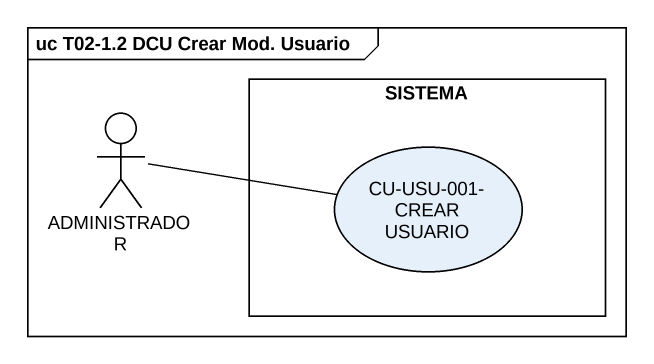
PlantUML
@startuml
mainframe uc T02-1.2 DCU Crear Mod. Usuario
rectangle SISTEMA {
  usecase "CU-USU-001- CREAR USUARIO" as CU_USU_001_CREAR_USUARIO
}
actor ADMINISTRADOR
ADMINISTRADOR -right- CU_USU_001_CREAR_USUARIO
@enduml
